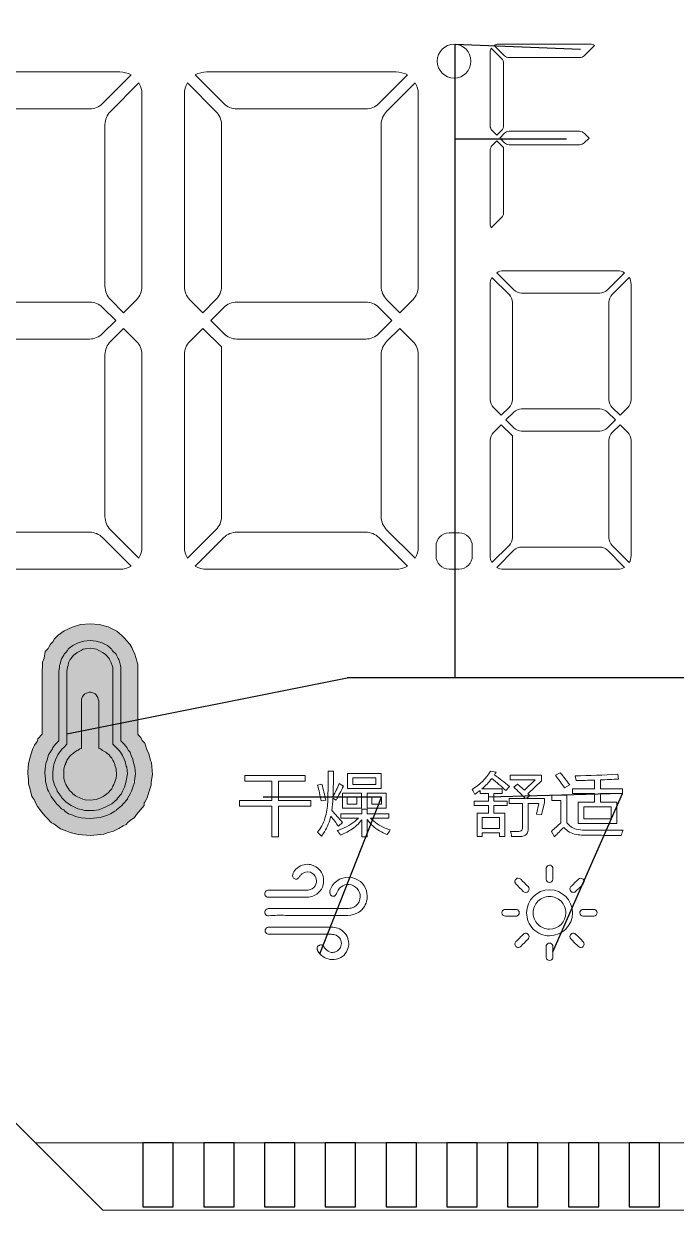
# Model space of a CAD drawing. Header units: millimetres. Extents: x -2138 to 1406, y 307 to 1926.
# Drawn here: x -2112.74 to -2093.42, y 1804.76 to 1839.88 of the extents above; entities that cross this region are included whole.
import ezdxf

# ---------------------------------------------------------------- set-up
doc = ezdxf.new("R2010")
doc.units = ezdxf.units.MM
doc.header["$LTSCALE"] = 3
doc.layers.add('dim', color=3, linetype='Continuous')
doc.layers.add('SY1', color=116, linetype='Continuous')

msp = doc.modelspace()

# ---------------------------------------------------------------- hatches: boundary and pattern name
h = msp.add_hatch(color=256)
h.paths.add_polyline_path([(-2109.755, 1817.281), (-2109.819, 1817.169), (-2109.851, 1817.089), (-2109.979, 1816.945), (-2109.979, 1816.929), (-2110.138, 1816.786), (-2110.234, 1816.738), (-2110.33, 1816.69), (-2110.522, 1816.61), (-2110.665, 1816.594), (-2110.937, 1816.594), (-2111.048, 1816.626), (-2111.144, 1816.642), (-2111.336, 1816.738), (-2111.384, 1816.77), (-2111.495, 1816.849), (-2111.623, 1816.977), (-2111.639, 1817.009), (-2111.751, 1817.169), (-2111.767, 1817.217), (-2111.831, 1817.344), (-2111.863, 1817.456), (-2111.879, 1817.52), (-2111.879, 1817.728), (-2111.863, 1817.903), (-2111.847, 1817.983), (-2111.799, 1818.095), (-2111.735, 1818.239), (-2111.719, 1818.27), (-2111.607, 1818.414), (-2111.559, 1818.462), (-2111.464, 1818.558), (-2111.464, 1820.71), (-2111.448, 1820.838), (-2111.432, 1820.886), (-2111.416, 1820.965), (-2111.368, 1821.061), (-2111.352, 1821.077), (-2111.272, 1821.189), (-2111.224, 1821.221), (-2111.16, 1821.269), (-2111.048, 1821.333), (-2110.985, 1821.365), (-2110.921, 1821.381), (-2110.777, 1821.397), (-2110.649, 1821.381), (-2110.585, 1821.365), (-2110.522, 1821.333), (-2110.41, 1821.269), (-2110.33, 1821.221), (-2110.298, 1821.189), (-2110.218, 1821.093), (-2110.202, 1821.061), (-2110.154, 1820.965), (-2110.122, 1820.886), (-2110.106, 1820.838), (-2110.106, 1818.558), (-2110.043, 1818.494), (-2110.011, 1818.462), (-2109.915, 1818.366), (-2109.883, 1818.318), (-2109.819, 1818.223), (-2109.771, 1818.111), (-2109.739, 1818.047), (-2109.707, 1817.903), (-2109.691, 1817.871), (-2109.675, 1817.68), (-2109.707, 1817.472), (-2109.723, 1817.424)], flags=16)
h.paths.add_polyline_path([(-2110.41, 1818.366), (-2110.426, 1818.382), (-2110.474, 1818.414), (-2110.522, 1818.43), (-2110.522, 1819.837), (-2110.538, 1819.885), (-2110.553, 1819.933), (-2110.569, 1819.965), (-2110.601, 1820.013), (-2110.633, 1820.045), (-2110.665, 1820.061), (-2110.761, 1820.093), (-2110.809, 1820.093), (-2110.857, 1820.077), (-2110.889, 1820.061), (-2110.937, 1820.045), (-2110.969, 1820.013), (-2111.001, 1819.965), (-2111.016, 1819.933), (-2111.032, 1819.885), (-2111.032, 1818.43), (-2111.08, 1818.414), (-2111.128, 1818.382), (-2111.16, 1818.366), (-2111.24, 1818.318), (-2111.272, 1818.286), (-2111.336, 1818.239), (-2111.384, 1818.191), (-2111.416, 1818.143), (-2111.464, 1818.079), (-2111.479, 1818.031), (-2111.511, 1817.983), (-2111.511, 1817.951), (-2111.527, 1817.935), (-2111.559, 1817.823), (-2111.559, 1817.552), (-2111.543, 1817.504), (-2111.527, 1817.44), (-2111.495, 1817.36), (-2111.464, 1817.312), (-2111.416, 1817.233), (-2111.384, 1817.185), (-2111.32, 1817.121), (-2111.288, 1817.089), (-2111.208, 1817.025), (-2111.176, 1817.009), (-2110.997, 1816.933), (-2110.921, 1816.913), (-2110.777, 1816.897), (-2110.602, 1816.922), (-2110.522, 1816.945), (-2110.49, 1816.961), (-2110.394, 1817.009), (-2110.362, 1817.025), (-2110.282, 1817.089), (-2110.234, 1817.121), (-2110.186, 1817.185), (-2110.138, 1817.233), (-2110.106, 1817.312), (-2110.074, 1817.36), (-2110.043, 1817.44), (-2110.027, 1817.504), (-2110.011, 1817.552), (-2109.995, 1817.648), (-2109.995, 1817.68), (-2110.011, 1817.791), (-2110.011, 1817.823), (-2110.043, 1817.935), (-2110.043, 1817.951), (-2110.059, 1817.983), (-2110.074, 1818.031), (-2110.106, 1818.079), (-2110.138, 1818.143), (-2110.186, 1818.191), (-2110.218, 1818.239), (-2110.282, 1818.286), (-2110.314, 1818.318)], flags=0)
h.paths.add_polyline_path([(-2109.516, 1817.281), (-2109.548, 1817.169), (-2109.595, 1817.089), (-2109.675, 1816.945), (-2109.675, 1816.929), (-2109.803, 1816.786), (-2109.835, 1816.738), (-2109.899, 1816.69), (-2109.995, 1816.61), (-2110.011, 1816.594), (-2110.043, 1816.578), (-2110.17, 1816.498), (-2110.266, 1816.45), (-2110.378, 1816.418), (-2110.481, 1816.384), (-2110.777, 1816.355), (-2111.044, 1816.374), (-2111.208, 1816.418), (-2111.288, 1816.45), (-2111.416, 1816.498), (-2111.527, 1816.578), (-2111.559, 1816.61), (-2111.623, 1816.642), (-2111.719, 1816.738), (-2111.751, 1816.77), (-2111.815, 1816.849), (-2111.911, 1816.977), (-2111.927, 1817.009), (-2112.006, 1817.169), (-2112.038, 1817.217), (-2112.07, 1817.344), (-2112.102, 1817.456), (-2112.102, 1817.52), (-2112.118, 1817.712), (-2112.118, 1817.728), (-2112.102, 1817.903), (-2112.086, 1817.983), (-2112.054, 1818.095), (-2112.006, 1818.239), (-2111.99, 1818.27), (-2111.895, 1818.414), (-2111.879, 1818.462), (-2111.799, 1818.558), (-2111.703, 1818.654), (-2111.703, 1820.71), (-2111.687, 1820.838), (-2111.687, 1820.886), (-2111.655, 1820.965), (-2111.639, 1821.061), (-2111.623, 1821.077), (-2111.559, 1821.189), (-2111.543, 1821.221), (-2111.495, 1821.269), (-2111.448, 1821.333), (-2111.432, 1821.365), (-2111.416, 1821.381), (-2111.4, 1821.397), (-2111.288, 1821.476), (-2111.128, 1821.556), (-2110.969, 1821.604), (-2110.777, 1821.62), (-2110.601, 1821.604), (-2110.426, 1821.556), (-2110.266, 1821.476), (-2110.17, 1821.397), (-2110.154, 1821.381), (-2110.138, 1821.365), (-2110.122, 1821.333), (-2110.011, 1821.221), (-2109.995, 1821.189), (-2109.947, 1821.093), (-2109.931, 1821.061), (-2109.899, 1820.965), (-2109.883, 1820.886), (-2109.867, 1820.838), (-2109.867, 1818.654), (-2109.771, 1818.558), (-2109.723, 1818.494), (-2109.691, 1818.462), (-2109.643, 1818.366), (-2109.595, 1818.318), (-2109.564, 1818.223), (-2109.516, 1818.111), (-2109.5, 1818.047), (-2109.468, 1817.903), (-2109.452, 1817.871), (-2109.436, 1817.68), (-2109.468, 1817.472), (-2109.468, 1817.424)])
at = {"layer": 'SY1', "lineweight": 0, "ltscale": 0.1}
msp.add_hatch(color=1, dxfattribs=at).paths.add_polyline_path([(-2109.038, 1817.133), (-2109.085, 1816.968), (-2109.162, 1816.839), (-2109.175, 1816.816), (-2109.175, 1816.739), (-2109.406, 1816.479), (-2109.466, 1816.389), (-2109.589, 1816.298), (-2109.657, 1816.24), (-2109.714, 1816.183), (-2109.798, 1816.142), (-2109.925, 1816.062), (-2110.084, 1815.982), (-2110.23, 1815.941), (-2110.375, 1815.892), (-2110.77, 1815.853), (-2111.128, 1815.878), (-2111.367, 1815.944), (-2111.469, 1815.984), (-2111.653, 1816.053), (-2111.852, 1816.195), (-2111.855, 1816.199), (-2111.919, 1816.231), (-2112.073, 1816.384), (-2112.124, 1816.436), (-2112.21, 1816.543), (-2112.338, 1816.713), (-2112.374, 1816.785), (-2112.44, 1816.917), (-2112.502, 1817.011), (-2112.553, 1817.215), (-2112.602, 1817.386), (-2112.602, 1817.499), (-2112.618, 1817.691), (-2112.618, 1817.75), (-2112.598, 1817.975), (-2112.573, 1818.101), (-2112.532, 1818.243), (-2112.47, 1818.43), (-2112.424, 1818.522), (-2112.348, 1818.636), (-2112.323, 1818.71), (-2112.203, 1818.854), (-2112.203, 1820.741), (-2112.187, 1820.869), (-2112.187, 1820.982), (-2112.139, 1821.101), (-2112.106, 1821.301), (-2112.024, 1821.383), (-2112, 1821.425), (-2111.954, 1821.517), (-2111.875, 1821.597), (-2111.843, 1821.661), (-2111.769, 1821.734), (-2111.724, 1821.779), (-2111.547, 1821.906), (-2111.313, 1822.023), (-2111.062, 1822.098), (-2110.775, 1822.122), (-2110.512, 1822.098), (-2110.246, 1822.026), (-2109.991, 1821.898), (-2109.833, 1821.766), (-2109.801, 1821.734), (-2109.727, 1821.661), (-2109.711, 1821.629), (-2109.6, 1821.517), (-2109.547, 1821.412), (-2109.5, 1821.317), (-2109.468, 1821.253), (-2109.415, 1821.094), (-2109.399, 1821.014), (-2109.367, 1820.919), (-2109.367, 1818.852), (-2109.345, 1818.823), (-2109.28, 1818.758), (-2109.232, 1818.662), (-2109.158, 1818.588), (-2109.096, 1818.4), (-2109.04, 1818.271), (-2109.013, 1818.162), (-2108.993, 1818.072), (-2108.962, 1818.009), (-2108.933, 1817.662), (-2108.968, 1817.434), (-2108.968, 1817.343)])

# ---------------------------------------------------------------- linework, layer by layer
at = {"lineweight": 0, "ltscale": 0.1}
msp.add_line((-2112.401, 1806.762), (-2081.728, 1806.762), dxfattribs=at)
for points in [[(-2072.415, 1843.948), (-2083.728, 1855.262), (-2110.401, 1855.262), (-2121.715, 1843.948), (-2121.715, 1816.075), (-2110.401, 1804.762), (-2083.728, 1804.762), (-2072.415, 1816.075)], [(-2109.516, 1817.281), (-2109.548, 1817.169), (-2109.595, 1817.089), (-2109.675, 1816.945), (-2109.675, 1816.929), (-2109.803, 1816.786), (-2109.835, 1816.738), (-2109.899, 1816.69), (-2109.995, 1816.61), (-2110.011, 1816.594), (-2110.043, 1816.578), (-2110.17, 1816.498), (-2110.266, 1816.45), (-2110.378, 1816.418), (-2110.481, 1816.384), (-2110.777, 1816.355), (-2111.044, 1816.374), (-2111.208, 1816.418), (-2111.288, 1816.45), (-2111.416, 1816.498), (-2111.527, 1816.578), (-2111.559, 1816.61), (-2111.623, 1816.642), (-2111.719, 1816.738), (-2111.751, 1816.77), (-2111.815, 1816.849), (-2111.911, 1816.977), (-2111.927, 1817.009), (-2112.006, 1817.169), (-2112.038, 1817.217), (-2112.07, 1817.344), (-2112.102, 1817.456), (-2112.102, 1817.52), (-2112.118, 1817.712), (-2112.118, 1817.728), (-2112.102, 1817.903), (-2112.086, 1817.983), (-2112.054, 1818.095), (-2112.006, 1818.239), (-2111.99, 1818.27), (-2111.895, 1818.414), (-2111.879, 1818.462), (-2111.799, 1818.558), (-2111.703, 1818.654), (-2111.703, 1820.71), (-2111.687, 1820.838), (-2111.687, 1820.886), (-2111.655, 1820.965), (-2111.639, 1821.061), (-2111.623, 1821.077), (-2111.559, 1821.189), (-2111.543, 1821.221), (-2111.495, 1821.269), (-2111.448, 1821.333), (-2111.432, 1821.365), (-2111.416, 1821.381), (-2111.4, 1821.397), (-2111.288, 1821.476), (-2111.128, 1821.556), (-2110.969, 1821.604), (-2110.777, 1821.62), (-2110.601, 1821.604), (-2110.426, 1821.556), (-2110.266, 1821.476), (-2110.17, 1821.397), (-2110.154, 1821.381), (-2110.138, 1821.365), (-2110.122, 1821.333), (-2110.011, 1821.221), (-2109.995, 1821.189), (-2109.947, 1821.093), (-2109.931, 1821.061), (-2109.899, 1820.965), (-2109.883, 1820.886), (-2109.867, 1820.838), (-2109.867, 1818.654), (-2109.771, 1818.558), (-2109.723, 1818.494), (-2109.691, 1818.462), (-2109.643, 1818.366), (-2109.595, 1818.318), (-2109.564, 1818.223), (-2109.516, 1818.111), (-2109.5, 1818.047), (-2109.468, 1817.903), (-2109.452, 1817.871), (-2109.436, 1817.68), (-2109.468, 1817.472), (-2109.468, 1817.424)], [(-2109.755, 1817.281), (-2109.819, 1817.169), (-2109.851, 1817.089), (-2109.979, 1816.945), (-2109.979, 1816.929), (-2110.138, 1816.786), (-2110.234, 1816.738), (-2110.33, 1816.69), (-2110.522, 1816.61), (-2110.665, 1816.594), (-2110.937, 1816.594), (-2111.048, 1816.626), (-2111.144, 1816.642), (-2111.336, 1816.738), (-2111.384, 1816.77), (-2111.495, 1816.849), (-2111.623, 1816.977), (-2111.639, 1817.009), (-2111.751, 1817.169), (-2111.767, 1817.217), (-2111.831, 1817.344), (-2111.863, 1817.456), (-2111.879, 1817.52), (-2111.879, 1817.728), (-2111.863, 1817.903), (-2111.847, 1817.983), (-2111.799, 1818.095), (-2111.735, 1818.239), (-2111.719, 1818.27), (-2111.607, 1818.414), (-2111.559, 1818.462), (-2111.464, 1818.558), (-2111.464, 1820.71), (-2111.448, 1820.838), (-2111.432, 1820.886), (-2111.416, 1820.965), (-2111.368, 1821.061), (-2111.352, 1821.077), (-2111.272, 1821.189), (-2111.224, 1821.221), (-2111.16, 1821.269), (-2111.048, 1821.333), (-2110.985, 1821.365), (-2110.921, 1821.381), (-2110.777, 1821.397), (-2110.649, 1821.381), (-2110.585, 1821.365), (-2110.522, 1821.333), (-2110.41, 1821.269), (-2110.33, 1821.221), (-2110.298, 1821.189), (-2110.218, 1821.093), (-2110.202, 1821.061), (-2110.154, 1820.965), (-2110.122, 1820.886), (-2110.106, 1820.838), (-2110.106, 1818.558), (-2110.043, 1818.494), (-2110.011, 1818.462), (-2109.915, 1818.366), (-2109.883, 1818.318), (-2109.819, 1818.223), (-2109.771, 1818.111), (-2109.739, 1818.047), (-2109.707, 1817.903), (-2109.691, 1817.871), (-2109.675, 1817.68), (-2109.707, 1817.472), (-2109.723, 1817.424)], [(-2110.41, 1818.366), (-2110.426, 1818.382), (-2110.474, 1818.414), (-2110.522, 1818.43), (-2110.522, 1819.837), (-2110.538, 1819.885), (-2110.553, 1819.933), (-2110.569, 1819.965), (-2110.601, 1820.013), (-2110.633, 1820.045), (-2110.665, 1820.061), (-2110.761, 1820.093), (-2110.809, 1820.093), (-2110.857, 1820.077), (-2110.889, 1820.061), (-2110.937, 1820.045), (-2110.969, 1820.013), (-2111.001, 1819.965), (-2111.016, 1819.933), (-2111.032, 1819.885), (-2111.032, 1818.43), (-2111.08, 1818.414), (-2111.128, 1818.382), (-2111.16, 1818.366), (-2111.24, 1818.318), (-2111.272, 1818.286), (-2111.336, 1818.239), (-2111.384, 1818.191), (-2111.416, 1818.143), (-2111.464, 1818.079), (-2111.479, 1818.031), (-2111.511, 1817.983), (-2111.511, 1817.951), (-2111.527, 1817.935), (-2111.559, 1817.823), (-2111.559, 1817.552), (-2111.543, 1817.504), (-2111.527, 1817.44), (-2111.495, 1817.36), (-2111.464, 1817.312), (-2111.416, 1817.233), (-2111.384, 1817.185), (-2111.32, 1817.121), (-2111.288, 1817.089), (-2111.208, 1817.025), (-2111.176, 1817.009), (-2110.997, 1816.933), (-2110.921, 1816.913), (-2110.777, 1816.897), (-2110.602, 1816.922), (-2110.522, 1816.945), (-2110.49, 1816.961), (-2110.394, 1817.009), (-2110.362, 1817.025), (-2110.282, 1817.089), (-2110.234, 1817.121), (-2110.186, 1817.185), (-2110.138, 1817.233), (-2110.106, 1817.312), (-2110.074, 1817.36), (-2110.043, 1817.44), (-2110.027, 1817.504), (-2110.011, 1817.552), (-2109.995, 1817.648), (-2109.995, 1817.68), (-2110.011, 1817.791), (-2110.011, 1817.823), (-2110.043, 1817.935), (-2110.043, 1817.951), (-2110.059, 1817.983), (-2110.074, 1818.031), (-2110.106, 1818.079), (-2110.138, 1818.143), (-2110.186, 1818.191), (-2110.218, 1818.239), (-2110.282, 1818.286), (-2110.314, 1818.318)], [(-2095.348, 1816.345), (-2095.348, 1816.701), (-2096.155, 1816.701), (-2096.155, 1816.345)], [(-2098.657, 1816.059), (-2098.657, 1816.384), (-2099.163, 1816.384), (-2099.163, 1816.059)]]:
    msp.add_lwpolyline(points, close=True, dxfattribs=at)
for points in [[(-2098.897, 1839.153, 0.133447), (-2098.93, 1839.033), (-2098.93, 1836.859, 0.198912), (-2098.872, 1836.719), (-2098.732, 1836.579), (-2098.591, 1836.72, 0.198912), (-2098.533, 1836.861), (-2098.533, 1838.707, 0.198912), (-2098.591, 1838.847)], [(-2098.813, 1839.238), (-2098.508, 1838.932, 0.198912), (-2098.368, 1838.874), (-2096.282, 1838.874, 0.198912), (-2096.142, 1838.932), (-2095.837, 1839.237, 0.134596), (-2095.958, 1839.271), (-2098.692, 1839.271, 0.134498)], [(-2115.844, 1838.361), (-2115.001, 1837.518, 0.198912), (-2114.614, 1837.357), (-2110.794, 1837.357, 0.198912), (-2110.407, 1837.518), (-2109.565, 1838.361, 0.134596), (-2109.9, 1838.452), (-2115.509, 1838.452, 0.134498)], [(-2107.662, 1838.361), (-2106.819, 1837.518, 0.198912), (-2106.432, 1837.357), (-2102.613, 1837.357, 0.198912), (-2102.226, 1837.518), (-2101.383, 1838.361, 0.134596), (-2101.718, 1838.452), (-2107.327, 1838.452, 0.134498)], [(-2109.333, 1838.128, -0.133349), (-2109.243, 1837.795), (-2109.243, 1832.098, -0.198912), (-2109.403, 1831.711), (-2109.788, 1831.326), (-2110.177, 1831.715, -0.198912), (-2110.338, 1832.102), (-2110.338, 1836.896, -0.198912), (-2110.177, 1837.283)], [(-2107.894, 1838.128, 0.133447), (-2107.984, 1837.795), (-2107.984, 1832.098, 0.198912), (-2107.824, 1831.711), (-2107.439, 1831.326), (-2107.05, 1831.715, 0.198912), (-2106.889, 1832.102), (-2106.889, 1836.896, 0.198912), (-2107.05, 1837.284)], [(-2101.151, 1838.128, -0.133349), (-2101.061, 1837.795), (-2101.061, 1832.098, -0.198912), (-2101.221, 1831.711), (-2101.606, 1831.326), (-2101.996, 1831.715, -0.198912), (-2102.156, 1832.102), (-2102.156, 1836.896, -0.198912), (-2101.996, 1837.283)], [(-2098.648, 1836.495), (-2098.508, 1836.355, 0.198912), (-2098.368, 1836.297), (-2096.282, 1836.297, 0.198912), (-2096.142, 1836.355), (-2096.002, 1836.495), (-2096.142, 1836.635, 0.198912), (-2096.282, 1836.694), (-2098.368, 1836.694, 0.198912), (-2098.508, 1836.635)], [(-2098.897, 1833.837, -0.133447), (-2098.93, 1833.958), (-2098.93, 1836.131, -0.198912), (-2098.872, 1836.271), (-2098.732, 1836.411), (-2098.533, 1836.212), (-2098.533, 1834.283, -0.198912), (-2098.591, 1834.143)], [(-2098.876, 1832.37, 0.133447), (-2098.93, 1832.171), (-2098.93, 1828.752, 0.198912), (-2098.834, 1828.52), (-2098.603, 1828.289), (-2098.369, 1828.522, 0.198912), (-2098.273, 1828.755), (-2098.273, 1831.632, 0.198912), (-2098.369, 1831.864)], [(-2098.737, 1832.51), (-2098.231, 1832.004, 0.198912), (-2097.999, 1831.908), (-2095.687, 1831.908, 0.198912), (-2095.455, 1832.004), (-2094.949, 1832.51, 0.134596), (-2095.15, 1832.565), (-2098.536, 1832.565, 0.134498)], [(-2094.81, 1832.37, -0.133349), (-2094.756, 1832.171), (-2094.756, 1828.752, -0.198912), (-2094.852, 1828.52), (-2095.083, 1828.289), (-2095.317, 1828.523, -0.198912), (-2095.413, 1828.755), (-2095.413, 1831.631, -0.198912), (-2095.317, 1831.864)], [(-2115.388, 1831.093), (-2115.001, 1830.706, 0.198912), (-2114.614, 1830.546), (-2110.794, 1830.546, 0.198912), (-2110.407, 1830.706), (-2110.02, 1831.093), (-2110.407, 1831.48, 0.198912), (-2110.794, 1831.641), (-2114.614, 1831.641, 0.198912), (-2115.001, 1831.48)], [(-2107.207, 1831.093), (-2106.819, 1830.706, 0.198912), (-2106.432, 1830.546), (-2102.613, 1830.546, 0.198912), (-2102.226, 1830.706), (-2101.839, 1831.093), (-2102.226, 1831.48, 0.198912), (-2102.613, 1831.641), (-2106.432, 1831.641, 0.198912), (-2106.819, 1831.48)], [(-2109.333, 1824.059, 0.133349), (-2109.243, 1824.391), (-2109.243, 1830.089, 0.198912), (-2109.403, 1830.476), (-2109.788, 1830.861), (-2110.177, 1830.472, 0.198912), (-2110.338, 1830.085), (-2110.338, 1825.29, 0.198912), (-2110.177, 1824.903)], [(-2107.894, 1824.059, -0.133447), (-2107.984, 1824.391), (-2107.984, 1830.089, -0.198912), (-2107.824, 1830.476), (-2107.439, 1830.861), (-2106.889, 1830.312), (-2106.889, 1825.29, -0.198912), (-2107.05, 1824.903)], [(-2101.151, 1824.059, 0.133349), (-2101.061, 1824.391), (-2101.061, 1830.089, 0.198912), (-2101.221, 1830.476), (-2101.606, 1830.861), (-2101.996, 1830.472, 0.198912), (-2102.156, 1830.085), (-2102.156, 1825.29, 0.198912), (-2101.996, 1824.903)], [(-2098.463, 1828.15), (-2098.231, 1827.917, 0.198912), (-2097.999, 1827.821), (-2095.687, 1827.821, 0.198912), (-2095.455, 1827.917), (-2095.223, 1828.15), (-2095.455, 1828.382, 0.198912), (-2095.687, 1828.478), (-2097.999, 1828.478, 0.198912), (-2098.231, 1828.382)], [(-2098.876, 1823.929, -0.133447), (-2098.93, 1824.128), (-2098.93, 1827.547, -0.198912), (-2098.834, 1827.779), (-2098.603, 1828.01), (-2098.273, 1827.681), (-2098.273, 1824.668, -0.198912), (-2098.369, 1824.435)], [(-2094.81, 1823.929, 0.133349), (-2094.756, 1824.128), (-2094.756, 1827.547, 0.198912), (-2094.852, 1827.779), (-2095.083, 1828.01), (-2095.317, 1827.777, 0.198912), (-2095.413, 1827.544), (-2095.413, 1824.668, 0.198912), (-2095.317, 1824.436)], [(-2115.844, 1823.826, 0.134498), (-2115.509, 1823.734), (-2109.9, 1823.734, 0.134596), (-2109.565, 1823.826), (-2110.407, 1824.669, 0.198912), (-2110.794, 1824.829), (-2114.614, 1824.829, 0.198912), (-2115.001, 1824.669)], [(-2107.662, 1823.826, 0.134498), (-2107.327, 1823.734), (-2101.718, 1823.734, 0.134596), (-2101.383, 1823.826), (-2102.226, 1824.669, 0.198912), (-2102.613, 1824.829), (-2106.432, 1824.829, 0.198912), (-2106.819, 1824.669)], [(-2099.459, 1824.125), (-2099.459, 1824.418, 0.414214), (-2099.849, 1824.808), (-2100.142, 1824.808, 0.414214), (-2100.532, 1824.418), (-2100.532, 1824.125, 0.414214), (-2100.142, 1823.734), (-2099.849, 1823.734, 0.414214)], [(-2098.737, 1823.789, 0.134498), (-2098.536, 1823.734), (-2095.15, 1823.734, 0.134596), (-2094.949, 1823.789), (-2095.455, 1824.295, 0.198912), (-2095.687, 1824.391), (-2097.999, 1824.391, 0.198912), (-2098.231, 1824.295)], [(-2098.359, 1817.307), (-2098.462, 1817.182, 0.013916), (-2098.883, 1817.539, -0.052276), (-2099.179, 1817.23), (-2098.57, 1817.23), (-2098.57, 1817.1), (-2098.823, 1817.1), (-2098.823, 1816.872), (-2098.426, 1816.872), (-2098.426, 1816.739), (-2098.823, 1816.739), (-2098.823, 1816.515), (-2098.5, 1816.515), (-2098.5, 1815.822), (-2098.657, 1815.822), (-2098.657, 1815.928), (-2099.163, 1815.928), (-2099.163, 1815.82), (-2099.318, 1815.82), (-2099.318, 1816.515), (-2098.984, 1816.515), (-2098.984, 1816.739), (-2099.405, 1816.739), (-2099.405, 1816.872), (-2098.984, 1816.872), (-2098.984, 1817.1), (-2099.23, 1817.1), (-2099.23, 1817.187, -0.010521), (-2099.374, 1817.081, 0.05416), (-2099.389, 1817.07, 0.030157), (-2099.465, 1817.216, 0.121498), (-2098.917, 1817.761), (-2098.751, 1817.732, -0.016746), (-2098.805, 1817.651, -0.008091)], [(-2098.294, 1815.82), (-2098.166, 1815.82), (-2098.168, 1815.82), (-2098.169, 1815.82), (-2098.17, 1815.82), (-2098.171, 1815.82), (-2098.171, 1815.82), (-2098.171, 1815.82), (-2098.065, 1815.822, 0.095531), (-2097.924, 1815.846, 0.264723), (-2097.811, 1815.976, 0.064875), (-2097.806, 1816.055), (-2097.806, 1816.801), (-2097.485, 1816.801), (-2097.557, 1816.482), (-2097.405, 1816.463), (-2097.322, 1816.834), (-2097.322, 1816.944), (-2097.853, 1816.944), (-2097.752, 1817.033), (-2097.81, 1817.091), (-2097.414, 1817.47), (-2097.414, 1817.638), (-2098.339, 1817.638), (-2098.339, 1817.497), (-2097.593, 1817.497), (-2097.917, 1817.193), (-2098.122, 1817.377), (-2098.233, 1817.284, -0.01575), (-2097.882, 1816.944), (-2098.366, 1816.944), (-2098.366, 1816.801), (-2097.969, 1816.801), (-2097.969, 1816.094, -0.056198), (-2097.971, 1816.057, -0.311077), (-2098.043, 1815.979, -0.078276), (-2098.117, 1815.971), (-2098.229, 1815.971, 0.005161), (-2098.323, 1815.976, -0.003458)], [(-2096.571, 1817.348), (-2096.728, 1817.265, 0.010323), (-2096.999, 1817.634), (-2096.854, 1817.711, -0.012432)], [(-2095.841, 1817.493), (-2095.841, 1817.236), (-2096.493, 1817.236), (-2096.493, 1817.1), (-2095.841, 1817.1), (-2095.841, 1816.838), (-2096.327, 1816.838), (-2096.327, 1816.206), (-2095.176, 1816.206), (-2095.176, 1816.838), (-2095.667, 1816.838), (-2095.667, 1817.1), (-2095.012, 1817.1), (-2095.012, 1817.236), (-2095.667, 1817.236), (-2095.667, 1817.5, 0.005341), (-2095.125, 1817.524), (-2095.153, 1817.665, -0.0107), (-2096.408, 1817.62), (-2096.379, 1817.479, 0.002688)], [(-2095.306, 1815.857, -0.004346), (-2096.18, 1815.866, -0.050837), (-2096.376, 1815.881, -0.178784), (-2096.748, 1816.094, 0.022382), (-2097.026, 1815.812), (-2097.118, 1815.974, -0.012064), (-2096.834, 1816.227), (-2096.834, 1816.892), (-2097.1, 1816.892), (-2097.1, 1817.048), (-2096.659, 1817.048), (-2096.659, 1816.231, 0.172923), (-2096.379, 1816.041, 0.072391), (-2096.137, 1816.011, 0.006001), (-2094.992, 1816.013, 0.030808), (-2095.053, 1815.855, -0.002101)], [(-2097.271, 1814.561, 0.421158), (-2097.173, 1814.461, 0.429267), (-2097.073, 1814.561, 0.003609), (-2097.073, 1814.717), (-2097.073, 1814.873, 0.079326), (-2097.079, 1814.909, 0.326987), (-2097.172, 1814.975, 0.354034), (-2097.268, 1814.899, 0.057369), (-2097.271, 1814.873, 0.00353)], [(-2097.948, 1814.2, 0.419274), (-2097.805, 1814.199, 0.420432), (-2097.808, 1814.342, 0.002103), (-2098.026, 1814.56, 0.207813), (-2098.097, 1814.59, 0.304605), (-2098.188, 1814.53, 0.314667), (-2098.166, 1814.418, 0.0039)], [(-2096.539, 1814.339, 0.213616), (-2096.567, 1814.27, 0.30068), (-2096.511, 1814.18, 0.061154), (-2096.483, 1814.171, 0.253105), (-2096.405, 1814.193, 0.011694), (-2096.172, 1814.426, 0.414557), (-2096.179, 1814.563, 0.407246), (-2096.316, 1814.561, 0.00266)], [(-2097.173, 1814.246, 0.410185), (-2097.851, 1813.567, 0.415365), (-2097.171, 1812.885, 0.414044), (-2096.492, 1813.566, 0.411539)], [(-2097.172, 1813.083, 0.412501), (-2096.689, 1813.561, 0.416947), (-2097.172, 1814.049, 0.414664), (-2097.655, 1813.564, 0.414819)], [(-2098.171, 1813.465, -0.006764), (-2098.479, 1813.465, -0.436022), (-2098.58, 1813.569, -0.329907), (-2098.513, 1813.66, -0.076802), (-2098.476, 1813.666), (-2098.4, 1813.666), (-2098.323, 1813.666), (-2098.248, 1813.666), (-2098.174, 1813.666, -0.054414), (-2098.146, 1813.662, -0.356222), (-2098.068, 1813.567, -0.343043), (-2098.138, 1813.47, -0.071048)], [(-2095.864, 1813.465, -0.008346), (-2096.175, 1813.465, -0.422679), (-2096.276, 1813.566, -0.327467), (-2096.208, 1813.66, -0.079517), (-2096.171, 1813.666), (-2096.096, 1813.666), (-2096.021, 1813.666), (-2095.945, 1813.666), (-2095.869, 1813.666, -0.052299), (-2095.842, 1813.663, -0.359871), (-2095.764, 1813.57, -0.439552)], [(-2097.945, 1812.932, 0.003743), (-2098.166, 1812.712, 0.426504), (-2098.167, 1812.57, 0.361079), (-2098.046, 1812.555, 0.055914), (-2098.025, 1812.571, 0.003904), (-2097.809, 1812.787), (-2097.802, 1812.795), (-2097.795, 1812.803, 0.172776), (-2097.777, 1812.861, 0.314263), (-2097.836, 1812.952, 0.334929)], [(-2096.403, 1812.936, 0.3351), (-2096.51, 1812.951, 0.305462), (-2096.567, 1812.861, 0.21515), (-2096.543, 1812.797, 0.010078), (-2096.312, 1812.566, 0.346151), (-2096.198, 1812.553, 0.066501), (-2096.175, 1812.572, 0.408759), (-2096.173, 1812.707, 0.007647)], [(-2097.073, 1812.259, 0.00339), (-2097.073, 1812.567, 0.067722), (-2097.077, 1812.599, 0.349251), (-2097.171, 1812.669, 0.371614), (-2097.268, 1812.593, 0.052884), (-2097.271, 1812.566, 0.003294), (-2097.271, 1812.413), (-2097.271, 1812.413, 0.005459), (-2097.271, 1812.258, 0.081502), (-2097.264, 1812.221, 0.328847), (-2097.171, 1812.156, 0.358395), (-2097.076, 1812.232, 0.055687)]]:
    msp.add_lwpolyline(points, format="xyb", close=True, dxfattribs=at)
at = {"lineweight": 0}
for points in [[(-2104.406, 1817.462), (-2105.203, 1817.462), (-2105.203, 1816.89), (-2104.245, 1816.89), (-2104.245, 1816.724), (-2105.203, 1816.724), (-2105.203, 1815.812), (-2105.398, 1815.812), (-2105.398, 1816.724), (-2106.355, 1816.724), (-2106.355, 1816.89), (-2105.398, 1816.89), (-2105.398, 1817.462), (-2106.193, 1817.462), (-2106.193, 1817.626), (-2104.406, 1817.626)], [(-2102.155, 1817.684), (-2102.155, 1817.241), (-2103.16, 1817.241), (-2103.16, 1817.684)], [(-2102.999, 1817.56), (-2102.999, 1817.359), (-2102.316, 1817.359), (-2102.316, 1817.56)], [(-2102.744, 1816.666), (-2103.304, 1816.666), (-2103.304, 1817.104), (-2102.744, 1817.104)], [(-2103.165, 1816.78), (-2102.88, 1816.78), (-2102.88, 1816.99), (-2103.165, 1816.99)], [(-2102.007, 1816.666), (-2102.574, 1816.666), (-2102.574, 1817.104), (-2102.007, 1817.104)], [(-2102.437, 1816.78), (-2102.146, 1816.78), (-2102.146, 1816.99), (-2102.437, 1816.99)]]:
    msp.add_lwpolyline(points, close=True, dxfattribs=at)
for points in [[(-2103.727, 1817.755, -0.007421), (-2103.736, 1817.011, -0.015255), (-2103.74, 1816.841, -0.063825), (-2103.822, 1816.362, -0.102749), (-2104.047, 1815.947, -0.010782), (-2103.924, 1815.835, 0.019008), (-2103.838, 1815.965, 0.08501), (-2103.651, 1816.424, -0.006721), (-2103.42, 1816.125), (-2103.302, 1816.239, 0.019314), (-2103.62, 1816.594, 0.02119), (-2103.588, 1816.959), (-2103.492, 1816.903, 0.017233), (-2103.277, 1817.317), (-2103.402, 1817.394, -0.039293), (-2103.586, 1817.008), (-2103.586, 1817.013), (-2103.585, 1817.014), (-2103.585, 1817.016), (-2103.584, 1817.017), (-2103.584, 1817.019, 0.00851), (-2103.568, 1817.755)], [(-2104.039, 1817.346, -0.007368), (-2103.936, 1816.876), (-2103.801, 1816.9, 0.012814), (-2103.915, 1817.371)], [(-2102.208, 1815.993, -0.102445), (-2102.576, 1816.322), (-2102.576, 1815.814), (-2102.733, 1815.814), (-2102.733, 1816.318, -0.093477), (-2103.056, 1816.022, -0.048118), (-2103.365, 1815.866, 0.028636), (-2103.459, 1815.999, 0.019204), (-2103.318, 1816.05, 0.104402), (-2102.831, 1816.368), (-2103.355, 1816.368), (-2103.355, 1816.496), (-2102.733, 1816.496), (-2102.733, 1816.631), (-2102.576, 1816.631), (-2102.576, 1816.496), (-2101.931, 1816.496), (-2101.931, 1816.368), (-2102.477, 1816.368, 0.105094), (-2102.04, 1816.072, 0.024468), (-2101.888, 1816.017, 0.017864), (-2101.978, 1815.879, -0.035682)], [(-2105.478, 1814.236, 0.097851), (-2105.545, 1814.225, 0.295929), (-2105.602, 1814.147, 0.032666), (-2105.603, 1814.125, 0.047885), (-2105.6, 1814.097, 0.321616), (-2105.534, 1814.031, 0.05935), (-2105.48, 1814.025, -0.001466), (-2104.915, 1814.026), (-2104.915, 1814.029), (-2104.772, 1814.028), (-2104.628, 1814.027, 0.007466), (-2104.342, 1814.029, 0.078617), (-2104.184, 1814.058, 0.296172), (-2103.864, 1814.46, 0.054354), (-2103.867, 1814.577, 0.266365), (-2104.151, 1814.957, 0.048804), (-2104.252, 1814.99, 0.048115), (-2104.328, 1815, 0.235239), (-2104.725, 1814.809, 0.0588), (-2104.766, 1814.738, 0.055455), (-2104.778, 1814.7, 0.325986), (-2104.72, 1814.57, 0.340989), (-2104.638, 1814.572), (-2104.631, 1814.577), (-2104.623, 1814.584), (-2104.616, 1814.591, 0.019122), (-2104.589, 1814.621, -0.016593), (-2104.54, 1814.682, -0.075441), (-2104.471, 1814.74, -0.308238), (-2104.189, 1814.728, -0.40081), (-2104.115, 1814.366, -0.2406), (-2104.322, 1814.239, -0.03084), (-2104.383, 1814.236, 0.001049)], [(-2104.299, 1813.692, 0.001387), (-2103.169, 1813.692, 0.078685), (-2103.013, 1813.716, 0.213236), (-2102.814, 1813.892, 0.050229), (-2102.788, 1813.968, 0.393178), (-2103.039, 1814.389, 0.396851), (-2103.462, 1814.179, -0.07318), (-2103.511, 1814.086, -0.304381), (-2103.586, 1814.055, -0.054575), (-2103.609, 1814.062, -0.264324), (-2103.674, 1814.156, -0.134097), (-2103.659, 1814.267, -0.373433), (-2102.997, 1814.599, -0.313316), (-2102.578, 1814.131, -0.06383), (-2102.577, 1813.966, -0.225377), (-2102.822, 1813.583, -0.142749), (-2103.143, 1813.49, -0.001563), (-2104.402, 1813.489), (-2104.612, 1813.489), (-2104.821, 1813.488, -0.005521), (-2104.988, 1813.489, 0.028212), (-2105.489, 1813.479, -0.066752), (-2105.519, 1813.48, -0.351814), (-2105.6, 1813.568, -0.304061), (-2105.547, 1813.671, -0.063404), (-2105.507, 1813.689, -0.089662), (-2105.469, 1813.693, 0.004147), (-2105.429, 1813.691)], [(-2103.634, 1813.14, 0.002069), (-2104.52, 1813.14), (-2104.911, 1813.14, -0.004015), (-2105.468, 1813.141, 0.124534), (-2105.539, 1813.126, 0.284488), (-2105.593, 1813.037, 0.336426), (-2105.53, 1812.943, 0.085336), (-2105.47, 1812.931, 0.012155), (-2105.409, 1812.931), (-2103.74, 1812.931), (-2103.688, 1812.93), (-2103.662, 1812.93, -0.052076), (-2103.533, 1812.914, -0.340494), (-2103.335, 1812.66, -0.343718), (-2103.53, 1812.404, -0.04199), (-2103.589, 1812.394, -0.216967), (-2103.768, 1812.456, -0.057685), (-2103.85, 1812.551, 0.053781), (-2103.879, 1812.586, 0.316573), (-2103.978, 1812.608, 0.031223), (-2103.996, 1812.6, 0.054736), (-2104.022, 1812.583, 0.290617), (-2104.054, 1812.492, 0.04038), (-2104.047, 1812.465), (-2104.042, 1812.453, 0.148615), (-2103.887, 1812.27, 0.215407), (-2103.437, 1812.202, 0.065722), (-2103.349, 1812.241, 0.238564), (-2103.12, 1812.626, 0.050505), (-2103.124, 1812.706, 0.044595), (-2103.149, 1812.813, 0.242068), (-2103.441, 1813.109, 0.079402)]]:
    msp.add_lwpolyline(points, format="xyb", close=True, dxfattribs=at)
for points in [[(-2108.315, 1806.762), (-2109.215, 1806.762), (-2109.215, 1804.862), (-2108.315, 1804.862)], [(-2106.515, 1806.762), (-2107.415, 1806.762), (-2107.415, 1804.862), (-2106.515, 1804.862)], [(-2104.715, 1806.762), (-2105.615, 1806.762), (-2105.615, 1804.862), (-2104.715, 1804.862)], [(-2102.915, 1806.762), (-2103.815, 1806.762), (-2103.815, 1804.862), (-2102.915, 1804.862)], [(-2101.115, 1806.762), (-2102.015, 1806.762), (-2102.015, 1804.862), (-2101.115, 1804.862)], [(-2099.315, 1806.762), (-2100.215, 1806.762), (-2100.215, 1804.862), (-2099.315, 1804.862)], [(-2097.515, 1806.762), (-2098.415, 1806.762), (-2098.415, 1804.862), (-2097.515, 1804.862)], [(-2095.715, 1806.762), (-2096.615, 1806.762), (-2096.615, 1804.862), (-2095.715, 1804.862)], [(-2093.915, 1806.762), (-2094.815, 1806.762), (-2094.815, 1804.862), (-2093.915, 1804.862)]]:
    msp.add_lwpolyline(points, close=True)
at = {"lineweight": 0, "ltscale": 0.1}
msp.add_circle((-2099.998, 1838.77), 0.5, dxfattribs=at)
at = {"layer": 'dim'}
for p, q in [((-2099.968, 1820.517), (-2099.968, 1839.27)), ((-2099.968, 1839.27), (-2096.258, 1839.125)), ((-2096.666, 1836.464), (-2099.968, 1836.464)), ((-2111.464, 1818.863), (-2103.166, 1820.517)), ((-2075.429, 1820.517), (-2103.166, 1820.517)), ((-2102.146, 1816.99), (-2105.649, 1816.99)), ((-2103.978, 1812.35), (-2102.146, 1816.99)), ((-2095.012, 1817.1), (-2098.984, 1816.986)), ((-2097.072, 1812.413), (-2095.012, 1817.1))]:
    msp.add_line(p, q, dxfattribs=at)
at = {"layer": 'SY1', "color": 1, "lineweight": 0, "ltscale": 0.1}
msp.add_lwpolyline([(-2109.038, 1817.133), (-2109.085, 1816.968), (-2109.162, 1816.839), (-2109.175, 1816.816), (-2109.175, 1816.739), (-2109.406, 1816.479), (-2109.466, 1816.389), (-2109.589, 1816.298), (-2109.657, 1816.24), (-2109.714, 1816.183), (-2109.798, 1816.142), (-2109.925, 1816.062), (-2110.084, 1815.982), (-2110.23, 1815.941), (-2110.375, 1815.892), (-2110.77, 1815.853), (-2111.128, 1815.878), (-2111.367, 1815.944), (-2111.469, 1815.984), (-2111.653, 1816.053), (-2111.852, 1816.195), (-2111.855, 1816.199), (-2111.919, 1816.231), (-2112.073, 1816.384), (-2112.124, 1816.436), (-2112.21, 1816.543), (-2112.338, 1816.713), (-2112.374, 1816.785), (-2112.44, 1816.917), (-2112.502, 1817.011), (-2112.553, 1817.215), (-2112.602, 1817.386), (-2112.602, 1817.499), (-2112.618, 1817.691), (-2112.618, 1817.75), (-2112.598, 1817.975), (-2112.573, 1818.101), (-2112.532, 1818.243), (-2112.47, 1818.43), (-2112.424, 1818.522), (-2112.348, 1818.636), (-2112.323, 1818.71), (-2112.203, 1818.854), (-2112.203, 1820.741), (-2112.187, 1820.869), (-2112.187, 1820.982), (-2112.139, 1821.101), (-2112.106, 1821.301), (-2112.024, 1821.383), (-2112, 1821.425), (-2111.954, 1821.517), (-2111.875, 1821.597), (-2111.843, 1821.661), (-2111.769, 1821.734), (-2111.724, 1821.779), (-2111.547, 1821.906), (-2111.313, 1822.023), (-2111.062, 1822.098), (-2110.775, 1822.122), (-2110.512, 1822.098), (-2110.246, 1822.026), (-2109.991, 1821.898), (-2109.833, 1821.766), (-2109.801, 1821.734), (-2109.727, 1821.661), (-2109.711, 1821.629), (-2109.6, 1821.517), (-2109.547, 1821.412), (-2109.5, 1821.317), (-2109.468, 1821.253), (-2109.415, 1821.094), (-2109.399, 1821.014), (-2109.367, 1820.919), (-2109.367, 1818.852), (-2109.345, 1818.823), (-2109.28, 1818.758), (-2109.232, 1818.662), (-2109.158, 1818.588), (-2109.096, 1818.4), (-2109.04, 1818.271), (-2109.013, 1818.162), (-2108.993, 1818.072), (-2108.962, 1818.009), (-2108.933, 1817.662), (-2108.968, 1817.434), (-2108.968, 1817.343)], close=True, dxfattribs=at)

doc.saveas('drawing.dxf')
